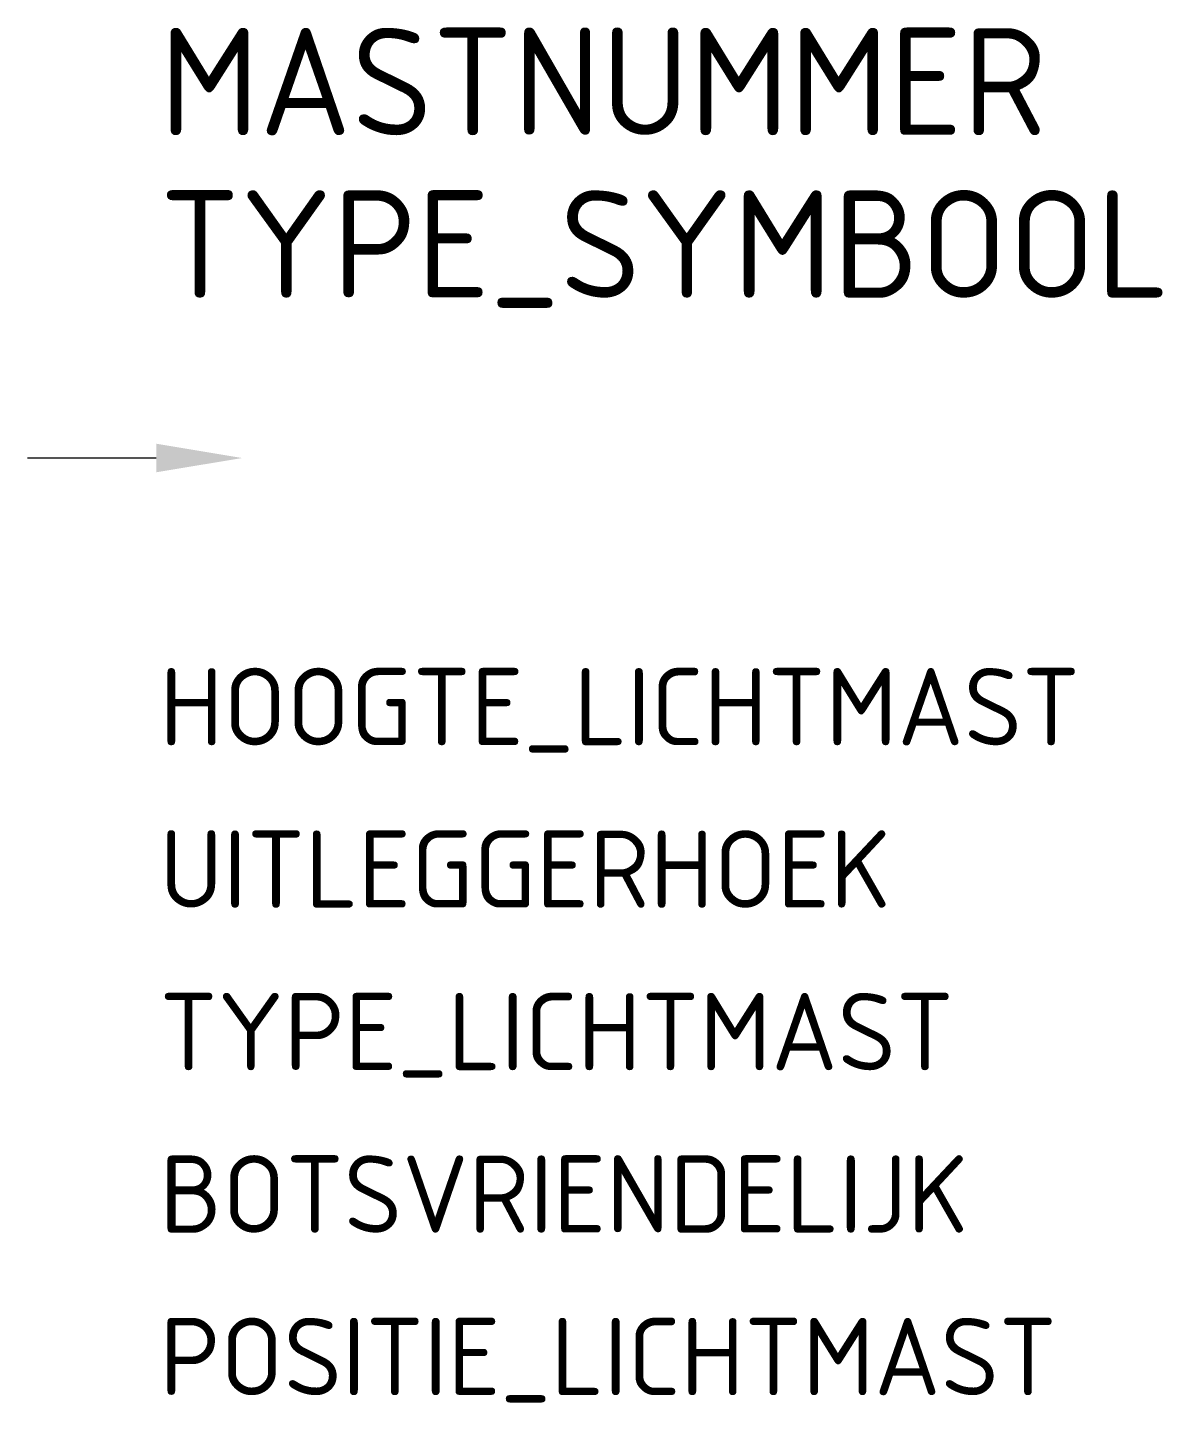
# Model space of a CAD drawing. Extents: x 0 to 26.4, y -22 to 10.
import ezdxf

# ---------------------------------------------------------------- set-up
doc = ezdxf.new("R2010")
doc.units = 0
doc.header["$LTSCALE"] = 10
doc.header["$MEASUREMENT"] = 0
doc.layers.get('0').update_dxf_attribs({"linetype": 'CONTINUOUS'})
doc.layers.add('N-WE-VW-VRI-T18', color=1, linetype='CONTINUOUS', lineweight=18)
doc.layers.add('N-WE-VW-VRI-T25', color=7, linetype='CONTINUOUS', lineweight=25)
doc.styles.add('NLCS-ISO', font='NLCS-ISO.ttf')

msp = doc.modelspace()

# ---------------------------------------------------------------- linework, layer by layer
at = {"linetype": 'Continuous'}
msp.add_line((3, 0), (0, 0), dxfattribs=at)
msp.add_solid([(3, -0.333), (3, 0.333), (5, 0)], dxfattribs=at)

# ---------------------------------------------------------------- texts
at = {"layer": 'N-WE-VW-VRI-T18', "linetype": 'ByBlock', "style": 'NLCS-ISO', "flags": 1}
for tag, p, s in [('HOOGTE_LICHTMAST', (3.075, -6.692), '18m'), ('UITLEGGERHOEK', (3.075, -10.476), '5°'), ('TYPE_LICHTMAST', (3.075, -14.261), 'Enkele PAALTOPMAST'), ('BOTSVRIENDELIJK', (3.075, -18.045), 'Ja'), ('POSITIE_LICHTMAST', (3.075, -21.83), 'Rechts')]:
    msp.add_attdef(tag, p, s, height=1.8, dxfattribs=at)
at = {"layer": 'N-WE-VW-VRI-T25', "linetype": 'ByBlock', "style": 'NLCS-ISO'}
for tag, p, s in [('MASTNUMMER', (3.075, 7.52), ''), ('TYPE_SYMBOOL', (3.075, 3.735), 'PIJLSJABLOON IN VERKEERSLANTAARN')]:
    msp.add_attdef(tag, p, s, height=2.5, dxfattribs=at)

doc.saveas('drawing.dxf')
